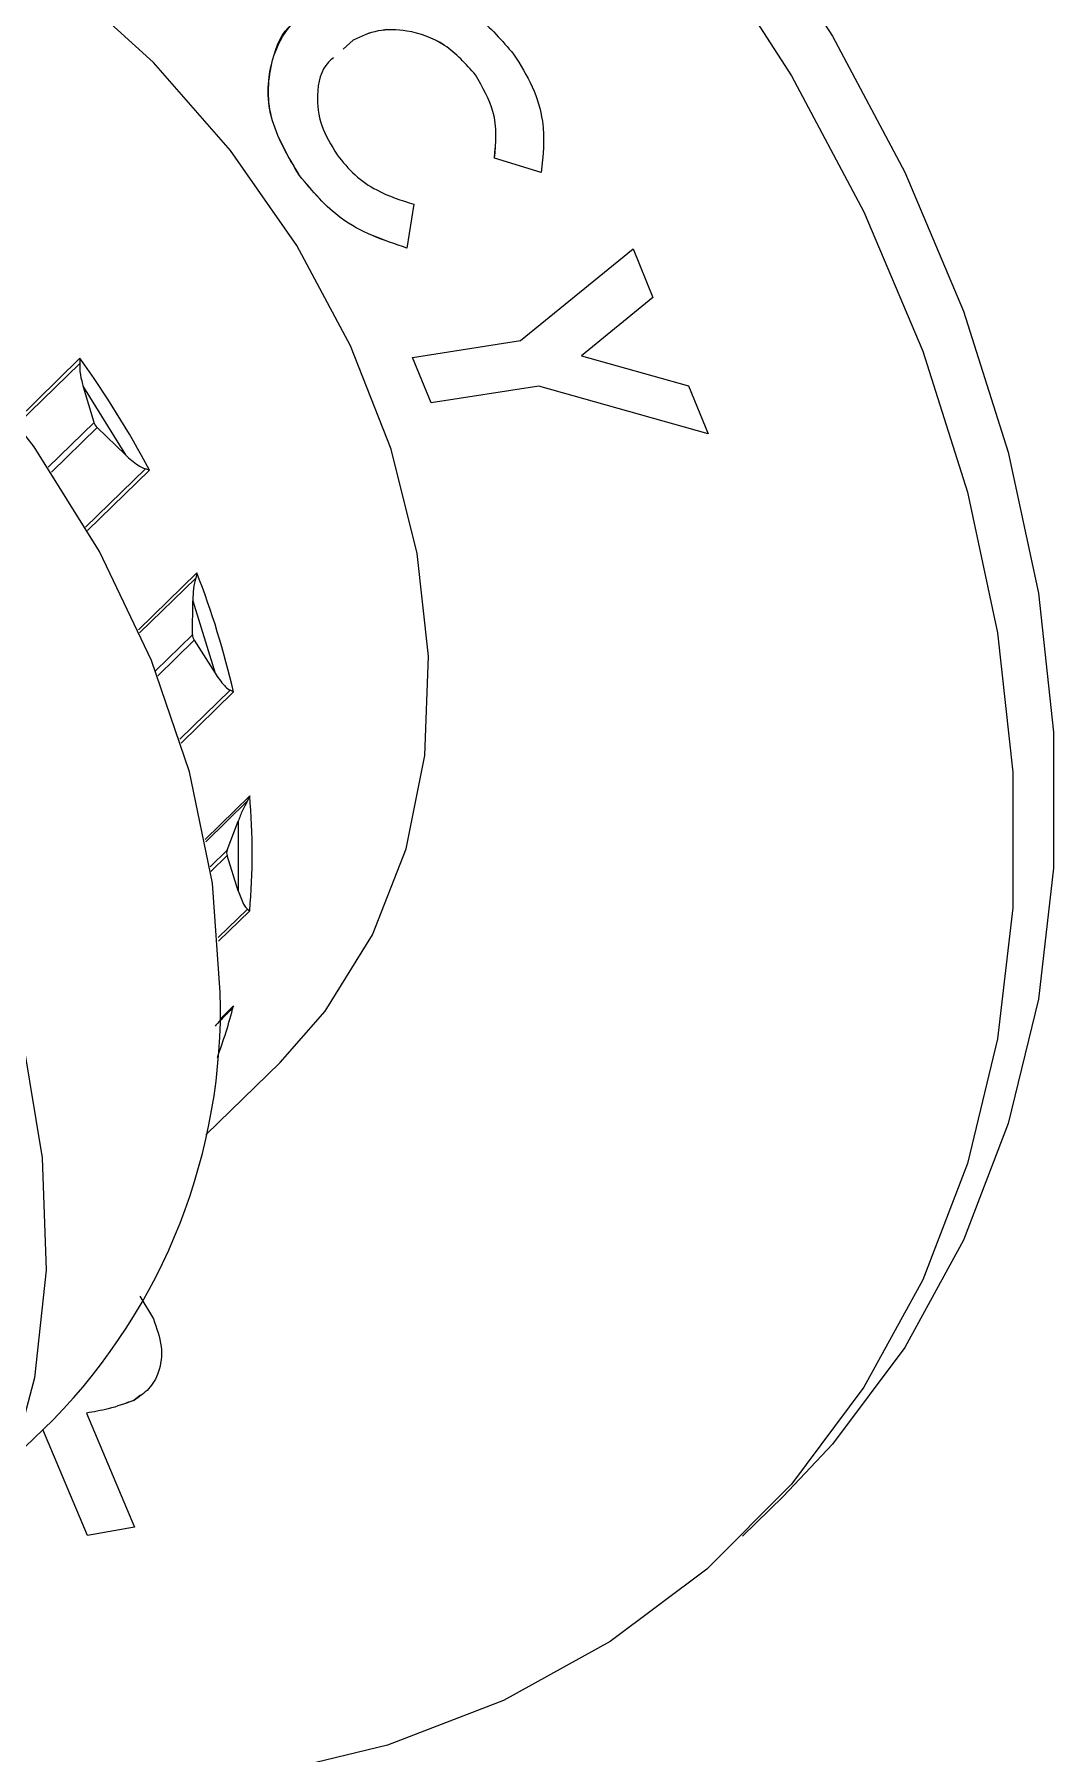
# Model space of a CAD drawing. Header units: millimetres. Extents: x 0 to 279, y 0 to 216.
# Drawn here: x 190.799 to 192.547, y 88.9 to 91.848 of the extents above; entities that cross this region are included whole.
import ezdxf

# ---------------------------------------------------------------- set-up
doc = ezdxf.new("R2010")
doc.units = ezdxf.units.MM

msp = doc.modelspace()

# ---------------------------------------------------------------- linework, layer by layer
at = {"color": 7, "linetype": 'Continuous', "lineweight": 25}
for p, q in [((191.3453, 91.8383), (191.3281, 91.8229)), ((191.3453, 91.8383), (191.3282, 91.8229)), ((191.3453, 91.8383), (191.3453, 91.8383)), ((191.5554, 91.7788), (191.5554, 91.7787)), ((191.6681, 91.6113), (191.5878, 91.6358)), ((191.5879, 91.6358), (191.5878, 91.6358)), ((191.6681, 91.6113), (191.5879, 91.6358)), ((191.2535, 91.6061), (191.2534, 91.606)), ((191.4497, 91.5569), (191.4376, 91.4817)), ((191.6322, 91.3229), (191.8254, 91.4806)), ((191.8254, 91.4806), (191.8593, 91.397)), ((191.8593, 91.397), (191.737, 91.297)), ((191.8593, 91.397), (191.737, 91.297)), ((191.4474, 91.2942), (191.6322, 91.3229)), ((190.877, 91.2926), (190.8768, 91.2839)), ((191.4791, 91.216), (191.4474, 91.2942)), ((191.4791, 91.216), (191.4474, 91.2942)), ((191.737, 91.297), (191.9207, 91.2454)), ((191.737, 91.297), (191.737, 91.297)), ((190.9011, 91.1827), (190.8829, 91.2431)), ((190.8829, 91.2431), (190.9553, 91.1268)), ((191.6639, 91.2448), (191.4791, 91.216)), ((191.6639, 91.2447), (191.4791, 91.216)), ((191.9541, 91.163), (191.6639, 91.2448)), ((191.6639, 91.2448), (191.6639, 91.2447)), ((191.9541, 91.1629), (191.6639, 91.2447)), ((191.9207, 91.2454), (191.9541, 91.1629)), ((191.4791, 91.216), (191.4791, 91.216)), ((190.9065, 91.1739), (190.9553, 91.1268)), ((190.9964, 91.1009), (190.9893, 91.1032)), ((191.0774, 90.9247), (191.0755, 90.9158)), ((191.0701, 90.8184), (191.0705, 90.8764)), ((191.0705, 90.8764), (191.1086, 90.7525)), ((191.0729, 90.809), (191.1086, 90.7525)), ((191.1402, 90.7204), (191.1347, 90.7233)), ((191.1681, 90.542), (191.1644, 90.5335)), ((191.1293, 90.4489), (191.1483, 90.4989)), ((191.1483, 90.4989), (191.1483, 90.3795)), ((191.1483, 90.3795), (191.1293, 90.4399)), ((191.1644, 90.348), (191.1681, 90.3451)), ((191.1166, 90.1567), (191.1347, 90.1743)), ((191.1402, 90.1818), (191.1347, 90.1743)), ((191.0927, 89.9607), (191.2201, 90.085)), ((190.9799, 89.6841), (191.003, 89.6455)), ((190.9811, 89.5146), (190.9697, 89.5055)), ((190.9697, 89.5055), (190.9697, 89.5054)), ((190.7661, 89.409), (190.8309, 89.4722)), ((190.888, 89.4836), (190.9703, 89.2878)), ((190.8881, 89.4836), (190.888, 89.4836)), ((190.8899, 89.2738), (190.8136, 89.4554)), ((190.8899, 89.2738), (190.8136, 89.4553)), ((192.0131, 89.2724), (192.0831, 89.3407)), ((190.9703, 89.2879), (190.8899, 89.2738)), ((190.9703, 89.2878), (190.8899, 89.2738)), ((190.8899, 89.2738), (190.8899, 89.2738))]:
    msp.add_line(p, q, dxfattribs=at)
at = {"color": 8, "linetype": 'Continuous', "lineweight": 25}
for p, q in [((190.7668, 91.1851), (190.877, 91.2926)), ((190.7705, 91.1801), (190.8768, 91.2839)), ((190.9011, 91.1827), (190.8225, 91.1061)), ((190.8282, 91.0975), (190.9065, 91.1739)), ((190.9893, 91.1032), (190.8868, 91.0032)), ((190.9964, 91.1009), (190.8902, 90.9973)), ((190.9772, 90.8269), (191.0774, 90.9247)), ((190.9794, 90.822), (191.0755, 90.9158)), ((191.0701, 90.8184), (191.0068, 90.7567)), ((191.0103, 90.7479), (191.0729, 90.809)), ((191.1347, 90.7233), (191.0484, 90.6392)), ((191.1402, 90.7204), (191.0504, 90.6328)), ((191.0918, 90.4675), (191.1681, 90.542)), ((191.0926, 90.4634), (191.1644, 90.5335)), ((191.1293, 90.4489), (191.1001, 90.4204)), ((191.1013, 90.4125), (191.1293, 90.4399)), ((191.1644, 90.348), (191.1142, 90.299)), ((191.1681, 90.3451), (191.1146, 90.2928)), ((191.1167, 90.1589), (191.1402, 90.1818))]:
    msp.add_line(p, q, dxfattribs=at)
at = {"color": 7, "linetype": 'Continuous', "lineweight": 25, "flags": 128}
for points in [[(191.2201, 90.085), (191.2977, 90.1729), (191.3789, 90.3038), (191.4362, 90.4511), (191.4684, 90.6115), (191.4749, 90.7817), (191.4555, 90.958), (191.4106, 91.1367), (191.3412, 91.3139), (191.2487, 91.4859), (191.1351, 91.6491), (191.0029, 91.7998), (190.8548, 91.935), (190.6941, 92.0517), (190.5241, 92.1475), (190.3484, 92.2203), (190.1709, 92.2685), (189.9952, 92.2912), (189.8252, 92.2879), (189.6645, 92.2585), (189.5164, 92.2038), (189.3842, 92.1249), (189.2992, 92.0529)], [(192.0219, 92.0705), (192.1673, 91.8454), (192.2913, 91.6121), (192.3922, 91.3732), (192.469, 91.1315), (192.5207, 90.8899), (192.5467, 90.6512), (192.5467, 90.4182), (192.5207, 90.1937), (192.469, 89.9802), (192.3922, 89.7802), (192.2913, 89.5962), (192.1673, 89.4302), (192.0831, 89.3407)], [(191.9518, 92.0021), (192.0973, 91.7771), (192.2213, 91.5438), (192.3222, 91.3049), (192.399, 91.0632), (192.4507, 90.8216), (192.4767, 90.5829), (192.4767, 90.3499), (192.4507, 90.1254), (192.399, 89.9118), (192.3222, 89.7119), (192.2213, 89.5279), (192.0973, 89.3619), (191.9518, 89.216), (191.7865, 89.0918), (191.6033, 88.9907), (191.4043, 88.914), (191.1919, 88.8626)], [(191.1175, 90.2049), (191.1043, 90.3924), (191.0647, 90.5835), (190.9997, 90.7744), (190.9104, 90.9615), (190.7986, 91.141), (190.6664, 91.3096), (190.5165, 91.4638), (190.3518, 91.6008), (190.1754, 91.7178), (189.9908, 91.8125), (189.8017, 91.8832), (189.6115, 91.9284), (189.4242, 91.9473), (189.2433, 91.9395), (189.0723, 91.9052), (188.9146, 91.845), (188.7733, 91.76), (188.6772, 91.6787)], [(189.3457, 91.6055), (189.5422, 91.5394), (189.7351, 91.4489), (189.9212, 91.3358), (190.0969, 91.2019), (190.2592, 91.0498), (190.4053, 90.8821), (190.5324, 90.7018), (190.6384, 90.5122), (190.7212, 90.3165), (190.7796, 90.1184), (190.8123, 89.9213), (190.8189, 89.7288), (190.7992, 89.5443), (190.7536, 89.371), (190.6828, 89.2122), (190.5882, 89.0705), (190.5098, 88.9842)]]:
    msp.add_lwpolyline(points, dxfattribs=at)
at = {"color": 7, "linetype": 'Continuous', "lineweight": 25}
for centre, radius, start, end in [((189.4769, 90.2877), 1.7234, 28.1555, 35.6707), ((190.9208, 91.1889), 0.0207, 197.3849, 226.4412), ((189.7164, 90.3947), 1.4606, 12.8836, 21.276), ((191.0876, 90.8187), 0.0176, 180.8733, 213.2863), ((190.0301, 90.4435), 1.1423, 355.0558, 4.9442), ((191.1424, 90.4444), 0.0139, 160.9634, 199.0366), ((190.1097, 90.1768), 1.0083, 315.6678, 1.598)]:
    msp.add_arc(centre, radius, start, end, dxfattribs=at)
at = {"color": 8, "linetype": 'Continuous', "lineweight": 25}
msp.add_arc((190.2532, 90.4111), 0.9162, 339.7206, 345.505, dxfattribs=at)
at = {"color": 7, "linetype": 'Continuous', "lineweight": 25}
for points, knots in [([(191.2943, 91.9094), (191.322, 91.9214), (191.3774, 91.9454), (191.4748, 91.9293), (191.5612, 91.8833), (191.6009, 91.8373), (191.6207, 91.8143)], [0, 0, 0, 0, 0.280229, 0.559622, 0.779966, 1, 1, 1, 1]), ([(191.2534, 91.606), (191.2339, 91.6392), (191.1948, 91.7054), (191.2002, 91.8011), (191.2365, 91.87), (191.275, 91.8962), (191.2943, 91.9094)], [0, 0, 0, 0, 0.279279, 0.558582, 0.779077, 1, 1, 1, 1]), ([(191.2535, 91.6061), (191.2338, 91.6393), (191.1945, 91.7058), (191.2016, 91.7998), (191.2237, 91.8527), (191.2429, 91.8679), (191.2441, 91.8689)], [0, 0, 0, 0, 0.351852, 0.703733, 0.981526, 1, 1, 1, 1]), ([(191.5554, 91.7787), (191.5387, 91.7974), (191.5052, 91.8347), (191.4416, 91.8563), (191.3866, 91.8574), (191.3591, 91.8447), (191.3453, 91.8383)], [0, 0, 0, 0, 0.278955, 0.558611, 0.779181, 1, 1, 1, 1]), ([(191.5554, 91.7788), (191.5387, 91.7974), (191.5053, 91.8348), (191.4416, 91.8564), (191.3867, 91.8574), (191.3591, 91.8447), (191.3453, 91.8383)], [0, 0, 0, 0, 0.2789549, 0.558611, 0.779181, 1, 1, 1, 1]), ([(191.3116, 91.8081), (191.3087, 91.8056), (191.2911, 91.791), (191.2811, 91.7493), (191.2875, 91.6917), (191.3078, 91.6582), (191.3179, 91.6415)], [0, 0, 0, 0, 0.073744, 0.433306, 0.716628, 1, 1, 1, 1]), ([(191.6207, 91.8143), (191.6323, 91.7959), (191.6554, 91.759), (191.6763, 91.6874), (191.6712, 91.6401), (191.6681, 91.6113)], [0, 0, 0, 0, 0.280274, 0.560712, 1, 1, 1, 1]), ([(191.5879, 91.6358), (191.5903, 91.6624), (191.5947, 91.7098), (191.5674, 91.7577), (191.5554, 91.7788)], [0, 0, 0, 0, 0.560366, 1, 1, 1, 1]), ([(191.5878, 91.6358), (191.5903, 91.6624), (191.5947, 91.7098), (191.5674, 91.7577), (191.5554, 91.7787)], [0, 0, 0, 0, 0.560366, 1, 1, 1, 1]), ([(191.3179, 91.6415), (191.3277, 91.6295), (191.3471, 91.6055), (191.3931, 91.5747), (191.4282, 91.5636), (191.4497, 91.5569)], [0, 0, 0, 0, 0.279984, 0.559714, 1, 1, 1, 1]), ([(191.4376, 91.4817), (191.3979, 91.495), (191.327, 91.5186), (191.2759, 91.5793), (191.2534, 91.606)], [0, 0, 0, 0, 0.560168, 1, 1, 1, 1]), ([(191.4376, 91.4818), (191.3979, 91.495), (191.327, 91.5186), (191.2759, 91.5793), (191.2535, 91.6061)], [0, 0, 0, 0, 0.560168, 1, 1, 1, 1]), ([(190.8768, 91.2839), (190.8767, 91.281), (190.8763, 91.2709), (190.8791, 91.2569), (190.8819, 91.2467), (190.8829, 91.2431)], [0, 0, 0, 0, 0.199569, 0.716122, 1, 1, 1, 1]), ([(190.9553, 91.1268), (190.9623, 91.1206), (190.9719, 91.1119), (190.9841, 91.1048), (190.9883, 91.1036), (190.9893, 91.1032)], [0, 0, 0, 0, 0.653569, 0.913498, 1, 1, 1, 1]), ([(191.0755, 90.9158), (191.0748, 90.9131), (191.072, 90.9032), (191.0709, 90.8898), (191.0706, 90.8799), (191.0705, 90.8764)], [0, 0, 0, 0, 0.199569, 0.716122, 1, 1, 1, 1]), ([(191.1086, 90.7525), (191.1137, 90.7451), (191.1209, 90.7346), (191.1304, 90.7256), (191.1338, 90.7238), (191.1347, 90.7233)], [0, 0, 0, 0, 0.653569, 0.913498, 1, 1, 1, 1]), ([(191.1644, 90.5335), (191.163, 90.531), (191.1579, 90.5222), (191.1528, 90.5104), (191.1495, 90.5019), (191.1483, 90.4989)], [0, 0, 0, 0, 0.199569, 0.716122, 1, 1, 1, 1]), ([(191.1483, 90.3795), (191.1511, 90.3715), (191.1551, 90.3603), (191.1612, 90.3505), (191.1637, 90.3485), (191.1644, 90.348)], [0, 0, 0, 0, 0.653569, 0.913498, 1, 1, 1, 1]), ([(191.1347, 90.1743), (191.1327, 90.1723), (191.1256, 90.1651), (191.1169, 90.1561), (191.1108, 90.1497), (191.1086, 90.1474)], [0, 0, 0, 0, 0.199569, 0.716122, 1, 1, 1, 1]), ([(191.003, 89.6455), (191.0086, 89.6294), (191.0199, 89.5974), (191.0145, 89.5549), (190.9965, 89.5237), (190.9786, 89.5115), (190.9697, 89.5054)], [0, 0, 0, 0, 0.28008, 0.559344, 0.779569, 1, 1, 1, 1]), ([(190.9697, 89.5054), (190.9551, 89.5001), (190.929, 89.4905), (190.9006, 89.4857), (190.888, 89.4836)], [0, 0, 0, 0, 0.559601, 1, 1, 1, 1]), ([(190.9697, 89.5055), (190.9551, 89.5001), (190.929, 89.4905), (190.9006, 89.4857), (190.8881, 89.4836)], [0, 0, 0, 0, 0.559601, 1, 1, 1, 1])]:
    msp.add_open_spline(points, degree=3, knots=knots, dxfattribs=at)

doc.saveas('drawing.dxf')
